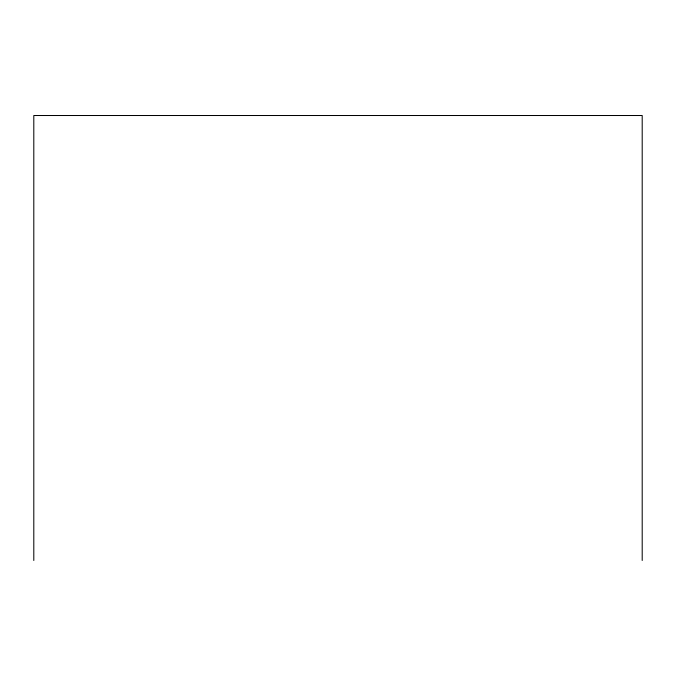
<?xml version="1.0" encoding="UTF-8"?>
<svg xmlns="http://www.w3.org/2000/svg" width="676" height="676" viewBox="0 0 676 676"><rect width="100%" height="100%" fill="white"/><g stroke="black" fill="none" stroke-linecap="round" stroke-linejoin="round"><path stroke-width="1.01" d="M642.2 560.488L642.2 115.511L33.8 115.511L33.8 560.488"/></g></svg>
